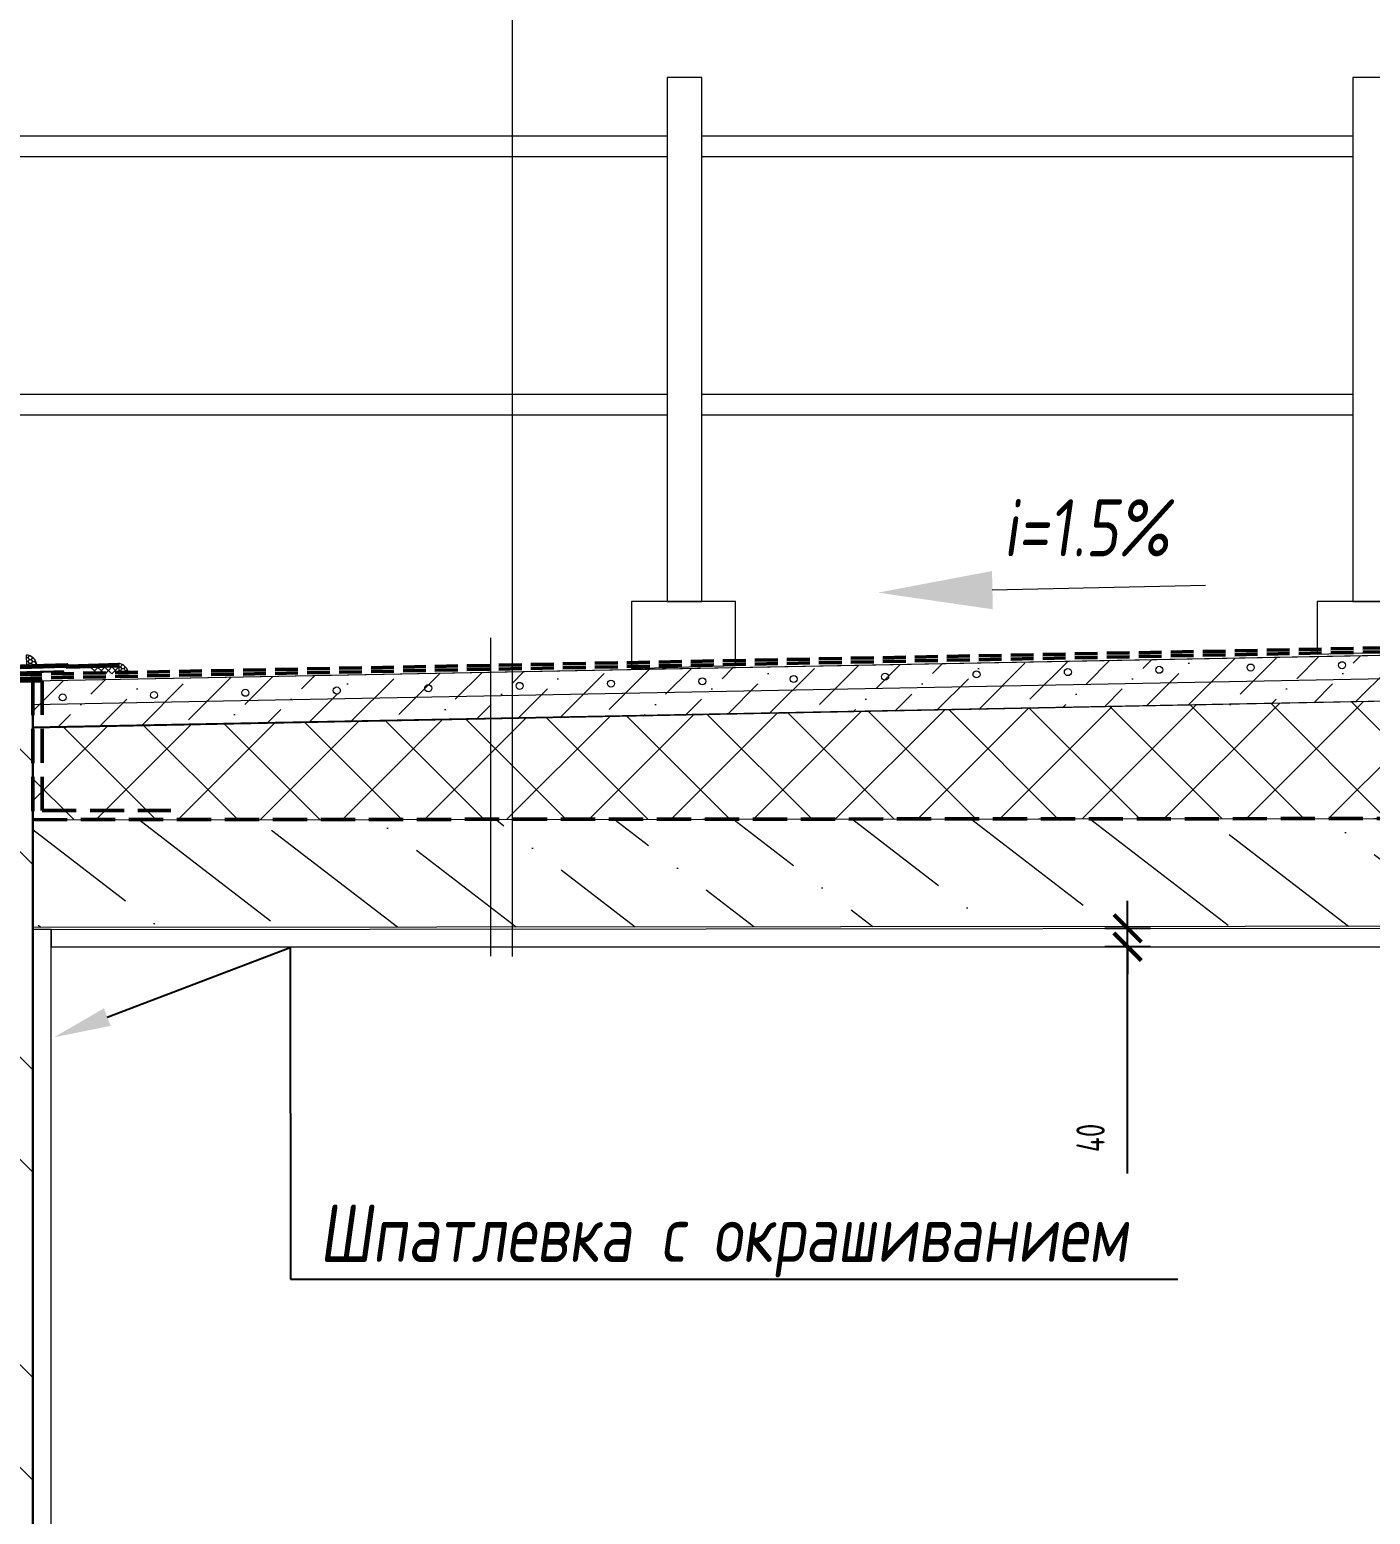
# Model space of a CAD drawing. Header units: millimetres. Extents: x -136099598 to 11807193, y 0 to 779331.
# Drawn here: x 726125 to 729058, y 355901 to 359149 of the extents above; entities that cross this region are included whole.
import ezdxf
from ezdxf import colors
from ezdxf.entities.mleader import LeaderData, LeaderLine
from ezdxf.math import Vec2, Vec3

# ---------------------------------------------------------------- set-up
doc = ezdxf.new("R2010")
doc.units = ezdxf.units.MM
doc.header["$MEASUREMENT"] = 0
for name, pattern in [('ГОСТ 2.303 4', [7, 5, -2, 0]), ('пунктирнаяX2', [12.7, 0, -12.7]), ('штриховая 50', [1, 0.5, -0.5])]:
    doc.linetypes.add(name, pattern=pattern)
doc.layers.get('0').update_dxf_attribs({"color": 250, "lineweight": 9})
doc.layers.get('Defpoints').update_dxf_attribs({"color": 8})
for name, color, linetype, lineweight in [('TN-ГЕРМЕТИК', 7, 'Continuous', 30), ('TN-ГИДРОИЗОЛЯЦИЯ ПВХ', 5, 'Continuous', 15), ('TN-МЕТАЛЛ КОНСТРУКЦИИ', 162, 'Continuous', 35), ('АР_Перегородки_кирпич', 244, 'Continuous', 20), ('АР_Перегородки_кирпич_Штрих', 244, 'Continuous', 5), ('АР_Штриховка', 253, 'Continuous', 13), ('Штриховка', 7, 'Continuous', 5)]:
    doc.layers.add(name, color=color, linetype=linetype, lineweight=lineweight)
doc.layers.add('АР_Кровельный аэратор', color=250, linetype='Continuous')
doc.styles.add('ISOCPEUR', font='isocpeur.ttf', dxfattribs={"width": 0.7})
doc.styles.add('Архитект', font='isocpeur.ttf', dxfattribs={"width": 0.8, "oblique": 8})
doc.dimstyles.new('R_50', dxfattribs={"dimtxt": 140, "dimasz": 60, "dimexe": 50, "dimexo": 50, "dimgap": 50, "dimtad": 1, "dimdec": 0, "dimrnd": 5, "dimzin": 0, "dimdsep": 46, "dimtxsty": 'ISOCPEUR', "dimblk": 'ARCHTICK', "dimcen": 50, "dimdle": 50, "dimclrd": 256, "dimclre": 256, "dimclrt": 256, "dimadec": 0, "dimazin": 0, "dimtfac": 2, "dimtdec": 0, "dimtofl": 0, "dimtmove": 1, "dimatfit": 3, "dimfxl": 1, "dimtvp": 3, "dimtfill": 1, "dimtolj": 1, "dimtzin": 0, "dimarcsym": 0})

# ---------------------------------------------------------------- blocks, each defined once
blk = doc.blocks.new('*U1334')
at = {"layer": 'TN-ГИДРОИЗОЛЯЦИЯ ПВХ', "color": 1}
for points in [[(10, 10), (0, 0)], [(0, 10), (10, 0)], [(10, 10), (20, 0)], [(20, 10), (10, 0)], [(20, 10), (30, 0)], [(30, 10), (20, 0)], [(30, 10), (40, 0)], [(40, 10), (30, 0)]]:
    blk.add_lwpolyline(points, dxfattribs=at)
blk = doc.blocks.new('_ArchTick')
at = {"color": 0, "linetype": 'ByBlock', "const_width": 0.15}
blk.add_lwpolyline([(-0.5, -0.5), (0.5, 0.5)], dxfattribs=at)
blk = doc.blocks.new('*D1371')
at = {"layer": 'Defpoints', "color": 0, "transparency": 16777216}
for p in [(728527.4, 357183.1), (728627.5, 357183.1), (728627.6, 357142.9)]:
    blk.add_point(p, dxfattribs=at)
at = {"layer": 'АР_Кровельный аэратор', "lineweight": -2, "transparency": 16777216}
for p, q in [((728527.4, 357183.1), (728527.4, 357243.1)), ((728577.5, 357183.1), (728477.4, 357183.1)), ((728527.4, 357142.9), (728527.4, 357183.1)), ((728577.6, 357142.9), (728477.4, 357142.9)), ((728527.4, 357142.9), (728527.4, 357082.9)), ((728527.4, 356646.4), (728527.4, 357142.9))]:
    blk.add_line(p, q, dxfattribs=at)
at = {"layer": 'АР_Кровельный аэратор', "lineweight": -2, "transparency": 16777216, "xscale": 60, "yscale": 60, "zscale": 60}
for p, rotation in [((728527.4, 357183.1), 270), ((728527.4, 357142.9), 90)]:
    blk.add_blockref('_ArchTick', p, dxfattribs=dict(at, rotation=rotation))
at = {"layer": 'АР_Кровельный аэратор', "lineweight": 15, "transparency": 16777216, "insert": (728446.4, 356724.6), "char_height": 62, "attachment_point": 5, "rotation": 90, "style": 'ISOCPEUR', "bg_fill": 3, "box_fill_scale": 1.25, "bg_fill_color": 256, "bg_fill_true_color": 13158600, "bg_fill_transparency": 0}
blk.add_mtext('\\A1;40', dxfattribs=at)
blk = doc.blocks.new('*U1364')
at = {"layer": 'Штриховка', "ltscale": 10, "transparency": 33554636}
blk.add_circle((0, 0), 7.68, dxfattribs=at)
blk = doc.blocks.new('*U1365')
at = {"layer": 'Defpoints', "color": 0, "linetype": 'ByBlock', "lineweight": -2, "transparency": 16777216}
for p in [(0, 0), (200, 0), (400, 0), (600, 0), (800, 0), (1000, 0), (1200, 0), (1400, 0), (1600, 0), (1800, 0), (2000, 0), (2200, 0), (2400, 0), (2600, 0), (2800, 0), (3000, 0), (3200, 0)]:
    blk.add_blockref('*U1364', p, dxfattribs=at)
blk = doc.blocks.new('Уклон к воронкам')
at = {"linetype": 'Continuous', "lineweight": 15, "ltscale": 100}
blk.add_line((0, 1434), (0, 500), dxfattribs=at)
blk.add_solid([(0, 0), (-83.8, 500.8), (83.8, 500.8)], dxfattribs=at)

msp = doc.modelspace()

# ---------------------------------------------------------------- hatches: boundary and pattern name
at = {"layer": 'TN-ГЕРМЕТИК', "lineweight": 15}
h = msp.add_hatch(dxfattribs=at)
h.set_pattern_fill('HONEY', color=256, scale=1.525507, angle=-0.116767)
h.set_pattern_definition([(359.883233, (694105.1573, 360487.6953), (7.27375963, 4.1797654), [4.8434842, -9.6869684]), (119.883233, (694105.1573, 360487.6953), (-7.25666284, 4.2093779), [4.8434842, -9.6869684]), (59.883233, (694105.1573, 360487.6953), (0.0170968, 8.3891433), [-9.6869684, 4.8434842])])
edge = h.paths.add_edge_path()
edge.add_line((726117.929, 357781.045), (726118.553, 357759.881))
edge.add_line((726118.553, 357759.881), (726140.738, 357760.542))
edge.add_arc((726116.655, 357756.689), 24.389, 9.088329, 87.006939)
h = msp.add_hatch(dxfattribs=at)
h.set_pattern_fill('HONEY', color=256, scale=1.525507, angle=-0.116767)
h.set_pattern_definition([(359.883233, (694307.642, 360459.1673), (7.27375963, 4.1797654), [4.8434842, -9.6869684]), (119.883233, (694307.642, 360459.1673), (-7.25666284, 4.2093779), [4.8434842, -9.6869684]), (59.883233, (694307.642, 360459.1673), (0.0170968, 8.3891433), [-9.6869684, 4.8434842])])
edge = h.paths.add_edge_path()
edge.add_line((726320.096, 357762.975), (726320.78, 357739.979))
edge.add_line((726320.78, 357739.979), (726341.829, 357740.605))
edge.add_arc((726315.555, 357736.821), 26.546, 8.1948, 80.150136)
at = {"layer": 'АР_Перегородки_кирпич_Штрих', "lineweight": 15, "transparency": 33554687}
h = msp.add_hatch(dxfattribs=at)
h.set_pattern_fill('ANSI32', color=256, scale=50, angle=90, style=0)
h.set_pattern_definition([(135, (-986619.15, -61614.52), (-336.7596, -336.7596), []), (135, (-986619.15, -61390), (-336.7596, -336.7596), [])])
h.paths.add_polyline_path([(725892.353, 357724.284), (725892.353, 351285.931), (726132.353, 351285.931), (726132.353, 357724.284)])
at = {"layer": 'АР_Штриховка', "transparency": 33554559}
h = msp.add_hatch(dxfattribs=at)
h.set_pattern_fill('ANSI36', color=256, scale=20)
h.set_pattern_definition([(45, (-884562.82, -39445.067), (33.6759605, 123.4785217), [158.75, -31.75, 0, -31.75])])
h.paths.add_polyline_path([(726132.353, 357620.81), (726132.353, 357724.284), (730532.353, 357808.759), (730532.353, 357708.727)])
h = msp.add_hatch(dxfattribs=at)
h.set_pattern_fill('ANSI36', color=256, scale=50, angle=97.433889)
h.set_pattern_definition([(142.433889, (-891636.96, -60778.75), (-316.994321, 43.542487), [396.875, -79.375, 0, -79.375])])
h.paths.add_polyline_path([(730552.353, 357188.81), (726132.353, 357184.81), (726132.353, 357420.81), (730552.353, 357424.81)])
at = {"layer": 'Штриховка', "ltscale": 10, "transparency": 33554636}
h = msp.add_hatch(dxfattribs=at)
h.set_pattern_fill('ANSI37', color=256, scale=40)
h.set_pattern_definition([(45, (-891636.96, -57491.45), (-89.802561, 89.802561), []), (135, (-891636.96, -57491.45), (-89.802561, -89.802561), [])])
h.paths.add_polyline_path([(730532.353, 357424.81), (730532.353, 357708.727), (726132.353, 357620.81), (726132.353, 357420.81)])

# ---------------------------------------------------------------- linework, layer by layer
at = {"ltscale": 100}
for p, q in [((726132.353, 357724.284, 0), (730532.353, 357808.759)), ((726132.353, 357672.547, 0), (730534.867, 357757.085, 0)), ((726132.353, 357624.253, 0), (730534.867, 357708.79))]:
    msp.add_line(p, q, dxfattribs=at)
for points in [[(727181.131, 360751.678), (727181.131, 357121.674)], [(727133.747, 357819.014), (727133.747, 357122.134)]]:
    msp.add_lwpolyline(points, dxfattribs=at)
at = {"layer": 'TN-ГЕРМЕТИК', "lineweight": 15}
for points in [[(726117.929, 357781.045), (726118.553, 357759.881), (726140.738, 357760.542, 0.35371896), (726117.929, 357781.045)], [(726320.096, 357762.975), (726320.78, 357739.979), (726341.829, 357740.605, 0.32470425), (726320.096, 357762.975)]]:
    msp.add_lwpolyline(points, format="xyb", dxfattribs=at)
at = {"layer": 'TN-ГИДРОИЗОЛЯЦИЯ ПВХ', "linetype": 'пунктирнаяX2'}
for p, q in [((725844.68, 357747.924), (726205.876, 357758.685)), ((726205.876, 357758.685), (726208.428, 357756.027)), ((726208.428, 357756.027), (726319.992, 357759.247))]:
    msp.add_line(p, q, dxfattribs=at)
at = {"layer": 'TN-ГИДРОИЗОЛЯЦИЯ ПВХ', "linetype": 'Continuous'}
for p, q in [((725846.251, 357751.768), (726207.447, 357762.529)), ((726207.447, 357762.529), (726210, 357759.87)), ((726210, 357759.87), (726319.883, 357763.041)), ((726319.883, 357763.041), (726319.992, 357759.247)), ((726320.102, 357755.452), (726319.992, 357759.247)), ((725843.109, 357744.079), (726204.305, 357754.841)), ((726204.305, 357754.841), (726206.855, 357752.184)), ((726206.855, 357752.184), (726320.102, 357755.452))]:
    msp.add_line(p, q, dxfattribs=at)
at = {"layer": 'TN-ГИДРОИЗОЛЯЦИЯ ПВХ', "linetype": 'штриховая 50', "ltscale": 10, "const_width": 7.592}
msp.add_lwpolyline([(725769.427, 357754.052), (725836.886, 357756.041), (725844.68, 357747.924), (726205.876, 357758.685), (726208.428, 357756.027), (726319.992, 357759.247)], dxfattribs=at)
at = {"layer": 'TN-МЕТАЛЛ КОНСТРУКЦИИ', "lineweight": 5, "elevation": 0}
for points in [[(727520.264, 357898.157), (727596.196, 357898.135), (727596.136, 359044.446), (727520.22, 359044.446)], [(729020.489, 357898.214), (729096.422, 357898.192), (729096.361, 359044.502), (729020.445, 359044.502)], [(727669.708, 357898.107), (727441.961, 357898.107), (727442.063, 357751.456), (727669.708, 357757.799)], [(729169.933, 357898.164), (728942.186, 357898.164), (728942.123, 357782.988), (729169.768, 357789.33)]]:
    msp.add_lwpolyline(points, close=True, dxfattribs=at)
at = {"layer": 'TN-МЕТАЛЛ КОНСТРУКЦИИ', "lineweight": 5, "ltscale": 100}
for points in [[(727520.225, 358916.586), (726044.239, 358916.559)], [(729020.452, 358916.614), (727596.143, 358916.588)], [(727520.227, 358871.037), (726044.248, 358871.009)], [(729020.454, 358871.065), (727596.145, 358871.038)]]:
    msp.add_lwpolyline(points, dxfattribs=at)
at = {"layer": 'TN-МЕТАЛЛ КОНСТРУКЦИИ', "lineweight": 5, "ltscale": 100, "elevation": 0}
for points in [[(727520.247, 358351.376), (726046.884, 358351.349)], [(729020.473, 358351.404), (727596.172, 358351.378)], [(727520.248, 358305.827), (726046.884, 358305.799)], [(729020.475, 358305.855), (727596.175, 358305.828)]]:
    msp.add_lwpolyline(points, dxfattribs=at)
at = {"layer": 'TN-МЕТАЛЛ КОНСТРУКЦИИ', "const_width": 4.555}
msp.add_lwpolyline([(725397.865, 357663.915), (725399.671, 357667.318, 0.41421356), (725396.524, 357677.583), (725362.602, 357695.585, -0.79836305), (725369.933, 357724.896), (726200.825, 357745.525)], format="xyb", dxfattribs=at)
at = {"layer": 'АР_Перегородки_кирпич', "lineweight": 30, "ltscale": 100}
msp.add_lwpolyline([(725892.353, 357724.284), (725892.353, 351285.931), (726132.353, 351285.931), (726132.353, 357724.284)], close=True, dxfattribs=at)
at = {"layer": 'Штриховка', "color": 5, "linetype": 'ГОСТ 2.303 4', "lineweight": 50, "ltscale": 10}
msp.add_line((725892.353, 357734.301, 0), (730532.353, 357824.81), dxfattribs=at)
at = {"layer": 'Штриховка', "color": 1, "linetype": 'ГОСТ 2.303 4', "lineweight": 50, "ltscale": 10}
msp.add_line((725892.353, 357725.844, 0), (730532.353, 357816.353), dxfattribs=at)
at = {"layer": 'Штриховка', "color": 6, "linetype": 'ГОСТ 2.303 4', "lineweight": 50, "ltscale": 15}
for points in [[(725892.353, 357724.284), (726132.353, 357724.284), (726132.353, 357420.81), (730552.353, 357424.544), (730552.353, 357824.81), (730792.353, 357824.81)], [(725892.353, 357721.303), (726152.93, 357724.896), (726152.353, 357440.832), (726434.08, 357441.143)]]:
    msp.add_lwpolyline(points, dxfattribs=at)
at = {"layer": 'Штриховка', "ltscale": 10, "transparency": 33554636, "elevation": 0}
msp.add_lwpolyline([(726132.353, 357620.81), (726132.353, 357724.284), (730532.353, 357808.759), (730532.353, 357708.727)], close=True, dxfattribs=at)
at = {"layer": 'Штриховка', "color": 242, "ltscale": 100, "true_color": 0xcd2027, "elevation": 0}
msp.add_lwpolyline([(730532.353, 357424.81), (730532.353, 357708.727), (726132.353, 357620.81), (726132.353, 357420.81)], close=True, dxfattribs=at)
at = {"layer": 'Штриховка', "ltscale": 100, "elevation": 0}
for points in [[(730552.353, 357188.81), (726132.353, 357184.81), (726132.353, 357420.81), (730552.353, 357424.81)], [(726132.353, 357180.81), (730552.353, 357184.81), (730552.353, 357188.81), (726132.353, 357184.81)]]:
    msp.add_lwpolyline(points, close=True, dxfattribs=at)
at = {"layer": 'Штриховка', "ltscale": 20}
msp.add_lwpolyline([(726132.353, 352684.533), (726172.313, 352684.533), (726172.316, 357180.857), (726132.356, 357180.81)], close=True, dxfattribs=at)
at = {"layer": 'Штриховка', "ltscale": 10, "elevation": 0}
msp.add_lwpolyline([(726172.316, 357180.857), (726172.316, 357142.857), (730512.633, 357142.857)], dxfattribs=at)

# ---------------------------------------------------------------- block references
at = {"xscale": 1.518312964084054, "yscale": 1.518312964084054, "zscale": 1.518312964084054, "rotation": 1.703544795878128}
msp.add_blockref('*U1334', (726259.841, 357738.47), dxfattribs=at)
at = {"layer": 'Defpoints', "rotation": 1.44018084108199}
msp.add_blockref('*U1365', (726197.509, 357688.401, 0), dxfattribs=at)
at = {"layer": 'АР_Кровельный аэратор', "lineweight": 15, "xscale": -0.5, "yscale": 0.5, "zscale": 0.5, "rotation": 271.2267585286148}
msp.add_blockref('Уклон к воронкам', (727981.366, 357917.619), dxfattribs=at)

# ---------------------------------------------------------------- texts
at = {"layer": 'АР_Кровельный аэратор', "lineweight": 15, "insert": (728437.411, 358059.454), "char_height": 125, "width": 273.92272, "attachment_point": 5, "style": 'Архитект'}
msp.add_mtext('\\A1;i=1.5%', dxfattribs=at)

# ---------------------------------------------------------------- leaders
at = {"layer": 'АР_Кровельный аэратор', "lineweight": 15}
ml = msp.add_multileader_mtext('Standard', dxfattribs=at)
ml.set_content('{\\C256;Шпатлевка с окрашиванием }', color=256, style='Архитект')
ml.set_leader_properties()
ml.build(insert=Vec2(0, 0))
ml.multileader.update_dxf_attribs({"text_left_attachment_type": 6, "text_right_attachment_type": 6, "dogleg_length": 50, "arrow_head_size": 124.875})
ctx = ml.context
ctx.base_point, ctx.char_height, ctx.arrow_head_size, ctx.landing_gap_size, ctx.plane_origin = Vec3(726746.303, 356415.731), 124.87511, 124.875, 12.488, Vec3(732394.622, 356282.46)
ctx.left_attachment, ctx.right_attachment = 6, 6
notes = []
notes.append((ctx, [(0, (1, 1, 0), (726695.842, 356415.731), (1, 0), 50.461, [(1, [(726178.463, 356944.597), (726695.33, 357140.857)], 0, [])])]))
ctx.mtext.insert, ctx.mtext.width, ctx.mtext.defined_height, ctx.mtext.flow_direction = Vec3(726758.79, 356578.068), 1859.99822, 301.807, 5
for ctx, leaders in notes:
    for number, flags, end, landing, length, lines in leaders:
        leader = LeaderData()
        leader.index, (leader.has_last_leader_line, leader.has_dogleg_vector, leader.attachment_direction) = number, flags
        leader.last_leader_point, leader.dogleg_vector, leader.dogleg_length = Vec3(end), Vec3(landing), length
        for number, points, colour, breaks in lines:
            line = LeaderLine()
            line.index, line.vertices, line.color, line.breaks = number, Vec3.list(points), colors.encode_raw_color(colour), breaks
            leader.lines.append(line)
        ctx.leaders.append(leader)

# ---------------------------------------------------------------- next in the draw order: dimensions: what is measured, and where the dimension line sits
dim = msp.add_linear_dim(base=(728527.414, 357183.068, 0), p1=(728627.571, 357142.857, 0), p2=(728627.535, 357183.068, 0), angle=90, dimstyle='R_50', override={"dimtxt": 62, "dimpost": '\\X'}, dxfattribs=at)
dim.commit()
dim.dimension.update_dxf_attribs({"geometry": '*D1371', "text_midpoint": (728527.414, 356724.623, 0), "dimtype": 160})

doc.saveas('drawing.dxf')
